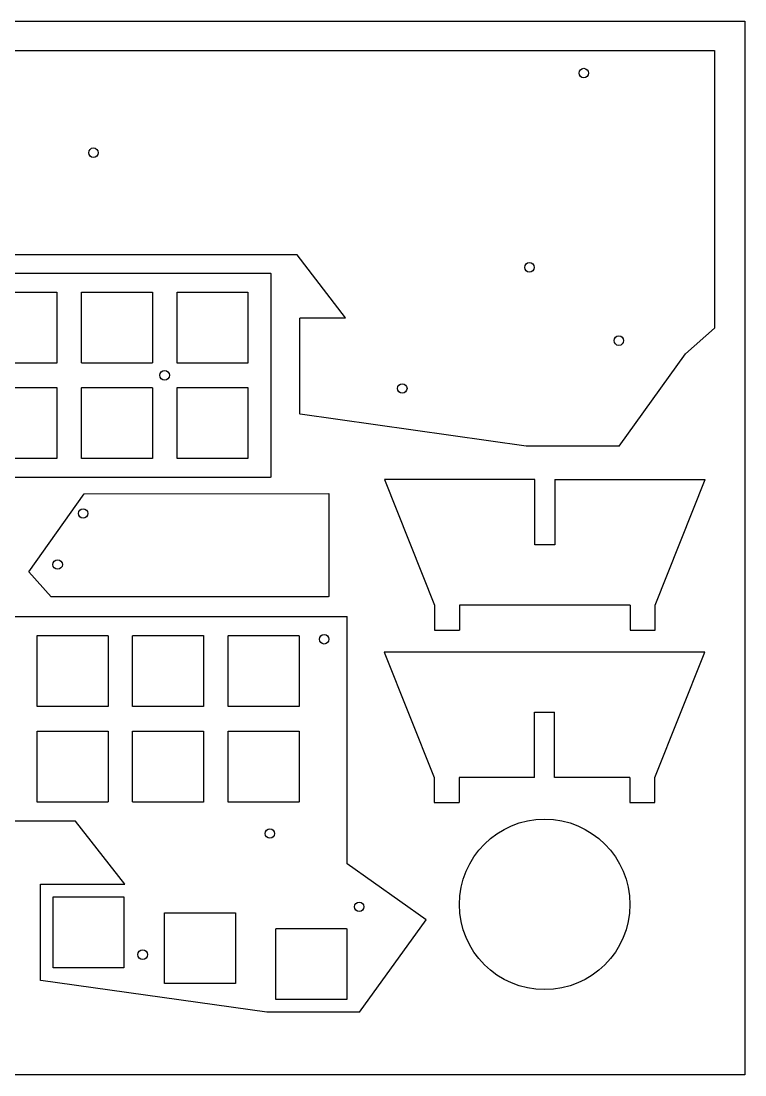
# Model space of a CAD drawing. Header units: millimetres. Extents: x 0 to 297, y 0 to 210.
# Drawn here: x 152.6 to 297, y -0.1 to 210 of the extents above; entities that cross this region are included whole.
import ezdxf

# ---------------------------------------------------------------- set-up
doc = ezdxf.new("R2010")
doc.units = ezdxf.units.MM
doc.layers.add('BLACK', color=7, linetype='Continuous')

msp = doc.modelspace()

# ---------------------------------------------------------------- linework, layer by layer
at = {"color": 1}
for p, q in [((217.34, 150.81), (207.72, 163.36)), ((271.89, 125.26), (285.17, 143.65)), ((225.09, 118.56), (235.09, 93.56)), ((255.09, 118.56), (225.09, 118.56)), ((255.09, 105.56), (255.09, 118.56)), ((259.09, 118.56), (259.09, 105.56)), ((259.09, 118.56), (289.09, 118.56)), ((279.09, 93.56), (289.09, 118.56)), ((154.2, 100.2), (165.25, 115.76)), ((165.25, 115.76), (214, 115.8)), ((214, 115.8), (213.99, 95.27)), ((259.09, 105.56), (255.09, 105.56)), ((235.09, 93.56), (235.09, 88.56)), ((240.09, 93.56), (240.09, 88.56)), ((274.09, 93.56), (240.09, 93.56)), ((274.09, 93.56), (274.09, 88.56)), ((279.09, 88.56), (279.09, 93.56)), ((217.66, 41.97), (217.66, 91.25)), ((235.09, 88.56), (240.09, 88.56)), ((274.09, 88.56), (279.09, 88.56)), ((289.02, 84.16), (225.02, 84.16)), ((225.02, 84.16), (235.02, 59.16)), ((279.02, 59.16), (289.02, 84.16)), ((255.02, 59.16), (255.02, 72.16)), ((255.02, 72.16), (259.02, 72.16)), ((259.02, 59.16), (259.02, 72.16)), ((235.02, 59.16), (235.02, 54.16)), ((240.02, 59.16), (240.02, 54.16)), ((255.02, 59.16), (240.02, 59.16)), ((274.02, 59.16), (259.02, 59.16)), ((274.02, 59.16), (274.02, 54.16)), ((279.02, 54.16), (279.02, 59.16)), ((235.02, 54.16), (240.02, 54.16)), ((274.02, 54.16), (279.02, 54.16)), ((173.34, 37.91), (163.51, 50.46)), ((220.12, 12.36), (233.4, 30.75))]:
    msp.add_line(p, q, dxfattribs=at)
msp.add_lwpolyline([(-0.23, -0.14), (-0.23, 210), (297, 210), (297, -0.14)], close=True)
for centre, radius in [((264.86, 199.63), 0.95), ((167.08, 183.75), 0.95), ((254.03, 160.89), 0.95), ((271.85, 146.28), 0.95), ((181.27, 139.36), 0.95), ((228.66, 136.74), 0.95), ((165.01, 111.82), 0.95), ((159.93, 101.63), 0.95), ((213.09, 86.73), 0.95), ((257.06, 33.86), 17), ((202.26, 47.99), 0.95), ((220.08, 33.38), 0.95), ((176.89, 23.84), 0.95)]:
    msp.add_circle(centre, radius, dxfattribs=at)
at = {"layer": 'BLACK', "color": 1, "linetype": 'Continuous'}
for p, q in [((146, 204.15), (290.89, 204.15)), ((290.89, 204.15), (290.89, 204.15)), ((290.89, 204.15), (290.9, 204.14)), ((290.89, 204.15), (290.89, 204.15)), ((290.9, 204.14), (290.91, 204.14)), ((290.91, 204.14), (290.91, 204.14)), ((290.91, 204.14), (290.92, 204.14)), ((290.92, 204.14), (290.92, 204.13)), ((290.92, 204.13), (290.93, 204.13)), ((290.93, 204.13), (290.93, 204.12)), ((290.93, 204.12), (290.94, 204.12)), ((290.94, 204.12), (290.94, 204.11)), ((290.94, 204.11), (290.95, 204.11)), ((290.95, 204.11), (290.95, 204.1)), ((290.95, 204.1), (290.95, 204.1)), ((290.95, 204.1), (290.95, 204.09)), ((290.95, 204.09), (290.96, 204.08)), ((290.96, 204.08), (290.96, 204.08)), ((290.96, 204.08), (290.96, 204.08)), ((290.96, 204.08), (290.96, 148.79)), ((207.72, 163.36), (145.99, 163.36)), ((133.07, 159.75), (202.35, 159.75)), ((202.35, 159.75), (202.35, 159.75)), ((202.35, 159.75), (202.35, 159.75)), ((202.35, 159.75), (202.36, 159.75)), ((202.36, 159.75), (202.37, 159.75)), ((202.37, 159.75), (202.37, 159.75)), ((202.37, 159.75), (202.38, 159.74)), ((202.38, 159.74), (202.38, 159.74)), ((202.38, 159.74), (202.39, 159.74)), ((202.39, 159.74), (202.39, 159.73)), ((202.39, 159.73), (202.4, 159.73)), ((202.4, 159.73), (202.4, 159.72)), ((202.4, 159.72), (202.41, 159.72)), ((202.41, 159.72), (202.41, 159.71)), ((202.41, 159.71), (202.41, 159.7)), ((202.41, 159.7), (202.41, 159.7)), ((202.41, 159.7), (202.42, 159.69)), ((202.42, 159.69), (202.42, 159.69)), ((202.42, 159.69), (202.42, 159.69)), ((202.42, 159.69), (202.42, 119.03)), ((145.71, 155.96), (159.72, 155.96)), ((159.72, 155.96), (159.72, 155.96)), ((159.72, 155.96), (159.73, 155.96)), ((159.73, 155.96), (159.73, 155.96)), ((159.73, 155.96), (159.74, 155.95)), ((159.74, 155.95), (159.75, 155.95)), ((159.75, 155.95), (159.75, 155.95)), ((159.75, 155.95), (159.76, 155.94)), ((159.76, 155.94), (159.76, 155.94)), ((159.76, 155.94), (159.77, 155.94)), ((159.77, 155.94), (159.77, 155.93)), ((159.77, 155.93), (159.78, 155.93)), ((159.78, 155.93), (159.78, 155.92)), ((159.78, 155.92), (159.78, 155.92)), ((159.78, 155.92), (159.79, 155.91)), ((159.79, 155.91), (159.79, 155.9)), ((159.79, 155.9), (159.79, 155.9)), ((159.79, 155.9), (159.79, 155.89)), ((159.79, 155.89), (159.79, 155.89)), ((159.79, 155.89), (159.79, 141.88)), ((164.69, 155.91), (164.7, 155.92)), ((164.69, 155.9), (164.69, 155.91)), ((164.69, 155.89), (164.69, 155.9)), ((164.69, 155.9), (164.69, 155.9)), ((164.69, 141.88), (164.69, 155.89)), ((164.69, 155.89), (164.69, 155.89)), ((164.7, 155.92), (164.7, 155.93)), ((164.7, 155.93), (164.71, 155.93)), ((164.7, 155.92), (164.7, 155.92)), ((164.71, 155.93), (164.71, 155.94)), ((164.71, 155.94), (164.72, 155.94)), ((164.72, 155.94), (164.73, 155.95)), ((164.72, 155.94), (164.72, 155.94)), ((164.73, 155.95), (164.73, 155.95)), ((164.73, 155.95), (164.74, 155.95)), ((164.74, 155.95), (164.75, 155.96)), ((164.75, 155.96), (164.75, 155.96)), ((164.75, 155.96), (164.76, 155.96)), ((164.76, 155.96), (164.76, 155.96)), ((164.76, 155.96), (178.77, 155.96)), ((178.77, 155.96), (178.77, 155.96)), ((178.77, 155.96), (178.78, 155.96)), ((178.78, 155.96), (178.79, 155.96)), ((178.79, 155.96), (178.79, 155.95)), ((178.79, 155.95), (178.8, 155.95)), ((178.8, 155.95), (178.8, 155.95)), ((178.8, 155.95), (178.81, 155.94)), ((178.81, 155.94), (178.81, 155.94)), ((178.81, 155.94), (178.82, 155.94)), ((178.82, 155.94), (178.82, 155.93)), ((178.82, 155.93), (178.83, 155.93)), ((178.83, 155.93), (178.83, 155.92)), ((178.83, 155.92), (178.83, 155.92)), ((178.83, 155.92), (178.84, 155.91)), ((178.84, 155.91), (178.84, 155.9)), ((178.84, 155.9), (178.84, 155.9)), ((178.84, 155.9), (178.84, 155.89)), ((178.84, 155.89), (178.84, 155.89)), ((178.84, 155.89), (178.84, 141.88)), ((183.74, 155.91), (183.75, 155.92)), ((183.74, 155.9), (183.74, 155.91)), ((183.74, 155.89), (183.74, 155.9)), ((183.74, 155.9), (183.74, 155.9)), ((183.74, 141.88), (183.74, 155.89)), ((183.74, 155.89), (183.74, 155.89)), ((183.75, 155.92), (183.75, 155.93)), ((183.75, 155.93), (183.76, 155.93)), ((183.75, 155.92), (183.75, 155.92)), ((183.76, 155.93), (183.76, 155.94)), ((183.76, 155.94), (183.77, 155.94)), ((183.77, 155.94), (183.78, 155.95)), ((183.77, 155.94), (183.77, 155.94)), ((183.78, 155.95), (183.78, 155.95)), ((183.78, 155.95), (183.79, 155.95)), ((183.79, 155.95), (183.8, 155.96)), ((183.8, 155.96), (183.8, 155.96)), ((183.8, 155.96), (183.81, 155.96)), ((183.81, 155.96), (183.81, 155.96)), ((183.81, 155.96), (197.82, 155.96)), ((197.82, 155.96), (197.82, 155.96)), ((197.82, 155.96), (197.83, 155.96)), ((197.83, 155.96), (197.84, 155.96)), ((197.84, 155.96), (197.84, 155.95)), ((197.84, 155.95), (197.85, 155.95)), ((197.85, 155.95), (197.85, 155.95)), ((197.85, 155.95), (197.86, 155.94)), ((197.86, 155.94), (197.86, 155.94)), ((197.86, 155.94), (197.87, 155.94)), ((197.87, 155.94), (197.87, 155.93)), ((197.87, 155.93), (197.88, 155.93)), ((197.88, 155.93), (197.88, 155.92)), ((197.88, 155.92), (197.88, 155.92)), ((197.88, 155.92), (197.89, 155.91)), ((197.89, 155.91), (197.89, 155.9)), ((197.89, 155.9), (197.89, 155.9)), ((197.89, 155.9), (197.89, 155.89)), ((197.89, 155.89), (197.89, 155.89)), ((197.89, 155.89), (197.89, 141.88)), ((208.26, 150.76), (208.27, 150.77)), ((208.26, 150.75), (208.26, 150.76)), ((208.26, 150.76), (208.26, 150.76)), ((208.26, 150.74), (208.26, 150.75)), ((208.26, 131.69), (208.26, 150.74)), ((208.26, 150.74), (208.26, 150.74)), ((208.27, 150.77), (208.27, 150.78)), ((208.27, 150.78), (208.28, 150.78)), ((208.27, 150.77), (208.27, 150.77)), ((208.28, 150.78), (208.28, 150.79)), ((208.28, 150.79), (208.29, 150.79)), ((208.29, 150.79), (208.29, 150.8)), ((208.29, 150.8), (208.3, 150.8)), ((208.3, 150.8), (208.31, 150.8)), ((208.31, 150.8), (208.32, 150.81)), ((208.31, 150.8), (208.31, 150.8)), ((208.32, 150.81), (208.32, 150.81)), ((208.32, 150.81), (208.32, 150.81)), ((208.32, 150.81), (217.34, 150.81)), ((290.96, 148.79), (285.17, 143.65)), ((290.96, 148.83), (290.96, 148.82)), ((159.72, 141.81), (145.71, 141.81)), ((159.73, 141.81), (159.72, 141.81)), ((159.72, 141.81), (159.72, 141.81)), ((159.74, 141.81), (159.73, 141.81)), ((159.73, 141.81), (159.73, 141.81)), ((159.75, 141.82), (159.74, 141.81)), ((159.76, 141.82), (159.75, 141.82)), ((159.75, 141.82), (159.75, 141.82)), ((159.77, 141.83), (159.76, 141.82)), ((159.76, 141.82), (159.76, 141.82)), ((159.78, 141.84), (159.77, 141.83)), ((159.77, 141.83), (159.77, 141.83)), ((159.79, 141.86), (159.78, 141.85)), ((159.78, 141.85), (159.78, 141.85)), ((159.78, 141.85), (159.78, 141.84)), ((159.79, 141.88), (159.79, 141.87)), ((159.79, 141.87), (159.79, 141.86)), ((159.79, 141.86), (159.79, 141.86)), ((164.69, 141.87), (164.69, 141.88)), ((164.69, 141.88), (164.69, 141.88)), ((164.69, 141.86), (164.69, 141.87)), ((164.7, 141.85), (164.69, 141.86)), ((164.69, 141.86), (164.69, 141.86)), ((164.7, 141.84), (164.7, 141.85)), ((164.7, 141.85), (164.7, 141.85)), ((164.71, 141.83), (164.7, 141.84)), ((164.72, 141.82), (164.71, 141.83)), ((164.71, 141.83), (164.71, 141.83)), ((164.73, 141.82), (164.72, 141.82)), ((164.72, 141.82), (164.72, 141.82)), ((164.74, 141.81), (164.73, 141.82)), ((164.73, 141.82), (164.73, 141.82)), ((164.75, 141.81), (164.74, 141.81)), ((164.76, 141.81), (164.75, 141.81)), ((164.75, 141.81), (164.75, 141.81)), ((178.77, 141.81), (164.76, 141.81)), ((164.76, 141.81), (164.76, 141.81)), ((178.78, 141.81), (178.77, 141.81)), ((178.77, 141.81), (178.77, 141.81)), ((178.79, 141.81), (178.78, 141.81)), ((178.8, 141.82), (178.79, 141.81)), ((178.79, 141.81), (178.79, 141.81)), ((178.81, 141.82), (178.8, 141.82)), ((178.8, 141.82), (178.8, 141.82)), ((178.82, 141.83), (178.81, 141.82)), ((178.81, 141.82), (178.81, 141.82)), ((178.83, 141.84), (178.82, 141.83)), ((178.82, 141.83), (178.82, 141.83)), ((178.84, 141.86), (178.83, 141.85)), ((178.83, 141.85), (178.83, 141.85)), ((178.83, 141.85), (178.83, 141.84)), ((178.84, 141.88), (178.84, 141.87)), ((178.84, 141.87), (178.84, 141.86)), ((178.84, 141.86), (178.84, 141.86)), ((183.74, 141.87), (183.74, 141.88)), ((183.74, 141.88), (183.74, 141.88)), ((183.74, 141.86), (183.74, 141.87)), ((183.75, 141.85), (183.74, 141.86)), ((183.74, 141.86), (183.74, 141.86)), ((183.75, 141.84), (183.75, 141.85)), ((183.75, 141.85), (183.75, 141.85)), ((183.76, 141.83), (183.75, 141.84)), ((183.77, 141.82), (183.76, 141.83)), ((183.76, 141.83), (183.76, 141.83)), ((183.78, 141.82), (183.77, 141.82)), ((183.77, 141.82), (183.77, 141.82)), ((183.79, 141.81), (183.78, 141.82)), ((183.78, 141.82), (183.78, 141.82)), ((183.8, 141.81), (183.79, 141.81)), ((183.81, 141.81), (183.8, 141.81)), ((183.8, 141.81), (183.8, 141.81)), ((197.82, 141.81), (183.81, 141.81)), ((183.81, 141.81), (183.81, 141.81)), ((197.83, 141.81), (197.82, 141.81)), ((197.82, 141.81), (197.82, 141.81)), ((197.84, 141.81), (197.83, 141.81)), ((197.85, 141.82), (197.84, 141.81)), ((197.84, 141.81), (197.84, 141.81)), ((197.86, 141.82), (197.85, 141.82)), ((197.85, 141.82), (197.85, 141.82)), ((197.87, 141.83), (197.86, 141.82)), ((197.86, 141.82), (197.86, 141.82)), ((197.88, 141.84), (197.87, 141.83)), ((197.87, 141.83), (197.87, 141.83)), ((197.89, 141.86), (197.88, 141.85)), ((197.88, 141.85), (197.88, 141.85)), ((197.88, 141.85), (197.88, 141.84)), ((197.89, 141.88), (197.89, 141.87)), ((197.89, 141.87), (197.89, 141.86)), ((197.89, 141.86), (197.89, 141.86)), ((145.71, 136.91), (159.72, 136.91)), ((159.72, 136.91), (159.72, 136.91)), ((159.72, 136.91), (159.73, 136.91)), ((159.73, 136.91), (159.73, 136.91)), ((159.73, 136.91), (159.74, 136.9)), ((159.74, 136.9), (159.75, 136.9)), ((159.75, 136.9), (159.75, 136.9)), ((159.75, 136.9), (159.76, 136.89)), ((159.76, 136.89), (159.76, 136.89)), ((159.76, 136.89), (159.77, 136.89)), ((159.77, 136.89), (159.77, 136.88)), ((159.77, 136.88), (159.78, 136.88)), ((159.78, 136.88), (159.78, 136.87)), ((159.78, 136.87), (159.78, 136.87)), ((159.78, 136.87), (159.79, 136.86)), ((159.79, 136.86), (159.79, 136.85)), ((159.79, 136.85), (159.79, 136.85)), ((159.79, 136.85), (159.79, 136.84)), ((159.79, 136.84), (159.79, 136.84)), ((159.79, 136.84), (159.79, 122.83)), ((164.69, 136.86), (164.7, 136.87)), ((164.69, 136.85), (164.69, 136.86)), ((164.69, 136.84), (164.69, 136.85)), ((164.69, 136.85), (164.69, 136.85)), ((164.69, 122.83), (164.69, 136.84)), ((164.69, 136.84), (164.69, 136.84)), ((164.7, 136.87), (164.7, 136.88)), ((164.7, 136.88), (164.71, 136.88)), ((164.7, 136.87), (164.7, 136.87)), ((164.71, 136.88), (164.71, 136.89)), ((164.71, 136.89), (164.72, 136.89)), ((164.72, 136.89), (164.73, 136.9)), ((164.72, 136.89), (164.72, 136.89)), ((164.73, 136.9), (164.73, 136.9)), ((164.73, 136.9), (164.74, 136.9)), ((164.74, 136.9), (164.75, 136.91)), ((164.75, 136.91), (164.75, 136.91)), ((164.75, 136.91), (164.76, 136.91)), ((164.76, 136.91), (164.76, 136.91)), ((164.76, 136.91), (178.77, 136.91)), ((178.77, 136.91), (178.77, 136.91)), ((178.77, 136.91), (178.78, 136.91)), ((178.78, 136.91), (178.79, 136.91)), ((178.79, 136.91), (178.79, 136.9)), ((178.79, 136.9), (178.8, 136.9)), ((178.8, 136.9), (178.8, 136.9)), ((178.8, 136.9), (178.81, 136.89)), ((178.81, 136.89), (178.81, 136.89)), ((178.81, 136.89), (178.82, 136.89)), ((178.82, 136.89), (178.82, 136.88)), ((178.82, 136.88), (178.83, 136.88)), ((178.83, 136.88), (178.83, 136.87)), ((178.83, 136.87), (178.83, 136.87)), ((178.83, 136.87), (178.84, 136.86)), ((178.84, 136.86), (178.84, 136.85)), ((178.84, 136.85), (178.84, 136.85)), ((178.84, 136.85), (178.84, 136.84)), ((178.84, 136.84), (178.84, 136.84)), ((178.84, 136.84), (178.84, 122.83)), ((183.74, 136.86), (183.75, 136.87)), ((183.74, 136.85), (183.74, 136.86)), ((183.74, 136.84), (183.74, 136.85)), ((183.74, 136.85), (183.74, 136.85)), ((183.74, 122.83), (183.74, 136.84)), ((183.74, 136.84), (183.74, 136.84)), ((183.75, 136.87), (183.75, 136.88)), ((183.75, 136.88), (183.76, 136.88)), ((183.75, 136.87), (183.75, 136.87)), ((183.76, 136.88), (183.76, 136.89)), ((183.76, 136.89), (183.77, 136.89)), ((183.77, 136.89), (183.78, 136.9)), ((183.77, 136.89), (183.77, 136.89)), ((183.78, 136.9), (183.78, 136.9)), ((183.78, 136.9), (183.79, 136.9)), ((183.79, 136.9), (183.8, 136.91)), ((183.8, 136.91), (183.8, 136.91)), ((183.8, 136.91), (183.81, 136.91)), ((183.81, 136.91), (183.81, 136.91)), ((183.81, 136.91), (197.82, 136.91)), ((197.82, 136.91), (197.82, 136.91)), ((197.82, 136.91), (197.83, 136.91)), ((197.83, 136.91), (197.84, 136.91)), ((197.84, 136.91), (197.84, 136.9)), ((197.84, 136.9), (197.85, 136.9)), ((197.85, 136.9), (197.85, 136.9)), ((197.85, 136.9), (197.86, 136.89)), ((197.86, 136.89), (197.86, 136.89)), ((197.86, 136.89), (197.87, 136.89)), ((197.87, 136.89), (197.87, 136.88)), ((197.87, 136.88), (197.88, 136.88)), ((197.88, 136.88), (197.88, 136.87)), ((197.88, 136.87), (197.88, 136.87)), ((197.88, 136.87), (197.89, 136.86)), ((197.89, 136.86), (197.89, 136.85)), ((197.89, 136.85), (197.89, 136.85)), ((197.89, 136.85), (197.89, 136.84)), ((197.89, 136.84), (197.89, 136.84)), ((197.89, 136.84), (197.89, 122.83)), ((208.26, 131.68), (208.26, 131.69)), ((208.26, 131.67), (208.26, 131.68)), ((208.26, 131.66), (208.26, 131.67)), ((208.26, 131.65), (208.26, 131.66)), ((208.27, 131.64), (208.26, 131.65)), ((208.26, 131.65), (208.26, 131.65)), ((208.27, 131.63), (208.27, 131.64)), ((208.28, 131.62), (208.27, 131.63)), ((208.27, 131.63), (208.27, 131.63)), ((208.27, 131.63), (208.27, 131.63)), ((208.29, 131.62), (208.28, 131.62)), ((208.3, 131.61), (208.29, 131.62)), ((208.29, 131.62), (208.29, 131.62)), ((208.31, 131.61), (208.3, 131.61)), ((208.32, 131.61), (208.31, 131.61)), ((208.33, 131.61), (208.32, 131.61)), ((253.4, 125.26), (208.33, 131.61)), ((253.41, 125.26), (253.4, 125.26)), ((253.42, 125.26), (253.41, 125.26)), ((253.41, 125.26), (253.41, 125.26)), ((253.41, 125.26), (253.41, 125.26)), ((271.89, 125.26), (253.42, 125.26)), ((271.84, 125.26), (271.84, 125.26)), ((159.72, 122.76), (145.71, 122.76)), ((159.73, 122.76), (159.72, 122.76)), ((159.72, 122.76), (159.72, 122.76)), ((159.74, 122.76), (159.73, 122.76)), ((159.73, 122.76), (159.73, 122.76)), ((159.75, 122.77), (159.74, 122.76)), ((159.76, 122.77), (159.75, 122.77)), ((159.75, 122.77), (159.75, 122.77)), ((159.77, 122.78), (159.76, 122.77)), ((159.76, 122.77), (159.76, 122.77)), ((159.78, 122.79), (159.77, 122.78)), ((159.77, 122.78), (159.77, 122.78)), ((159.79, 122.81), (159.78, 122.8)), ((159.78, 122.8), (159.78, 122.8)), ((159.78, 122.8), (159.78, 122.79)), ((159.79, 122.83), (159.79, 122.82)), ((159.79, 122.82), (159.79, 122.81)), ((159.79, 122.81), (159.79, 122.81)), ((164.69, 122.82), (164.69, 122.83)), ((164.69, 122.83), (164.69, 122.83)), ((164.69, 122.81), (164.69, 122.82)), ((164.7, 122.8), (164.69, 122.81)), ((164.69, 122.81), (164.69, 122.81)), ((164.7, 122.79), (164.7, 122.8)), ((164.7, 122.8), (164.7, 122.8)), ((164.71, 122.78), (164.7, 122.79)), ((164.72, 122.77), (164.71, 122.78)), ((164.71, 122.78), (164.71, 122.78)), ((164.73, 122.77), (164.72, 122.77)), ((164.72, 122.77), (164.72, 122.77)), ((164.74, 122.76), (164.73, 122.77)), ((164.73, 122.77), (164.73, 122.77)), ((164.75, 122.76), (164.74, 122.76)), ((164.76, 122.76), (164.75, 122.76)), ((164.75, 122.76), (164.75, 122.76)), ((178.77, 122.76), (164.76, 122.76)), ((164.76, 122.76), (164.76, 122.76)), ((178.78, 122.76), (178.77, 122.76)), ((178.77, 122.76), (178.77, 122.76)), ((178.79, 122.76), (178.78, 122.76)), ((178.8, 122.77), (178.79, 122.76)), ((178.79, 122.76), (178.79, 122.76)), ((178.81, 122.77), (178.8, 122.77)), ((178.8, 122.77), (178.8, 122.77)), ((178.82, 122.78), (178.81, 122.77)), ((178.81, 122.77), (178.81, 122.77)), ((178.83, 122.79), (178.82, 122.78)), ((178.82, 122.78), (178.82, 122.78)), ((178.84, 122.81), (178.83, 122.8)), ((178.83, 122.8), (178.83, 122.8)), ((178.83, 122.8), (178.83, 122.79)), ((178.84, 122.83), (178.84, 122.82)), ((178.84, 122.82), (178.84, 122.81)), ((178.84, 122.81), (178.84, 122.81)), ((183.74, 122.82), (183.74, 122.83)), ((183.74, 122.83), (183.74, 122.83)), ((183.74, 122.81), (183.74, 122.82)), ((183.75, 122.8), (183.74, 122.81)), ((183.74, 122.81), (183.74, 122.81)), ((183.75, 122.79), (183.75, 122.8)), ((183.75, 122.8), (183.75, 122.8)), ((183.76, 122.78), (183.75, 122.79)), ((183.77, 122.77), (183.76, 122.78)), ((183.76, 122.78), (183.76, 122.78)), ((183.78, 122.77), (183.77, 122.77)), ((183.77, 122.77), (183.77, 122.77)), ((183.79, 122.76), (183.78, 122.77)), ((183.78, 122.77), (183.78, 122.77)), ((183.8, 122.76), (183.79, 122.76)), ((183.81, 122.76), (183.8, 122.76)), ((183.8, 122.76), (183.8, 122.76)), ((197.82, 122.76), (183.81, 122.76)), ((183.81, 122.76), (183.81, 122.76)), ((197.83, 122.76), (197.82, 122.76)), ((197.82, 122.76), (197.82, 122.76)), ((197.84, 122.76), (197.83, 122.76)), ((197.85, 122.77), (197.84, 122.76)), ((197.84, 122.76), (197.84, 122.76)), ((197.86, 122.77), (197.85, 122.77)), ((197.85, 122.77), (197.85, 122.77)), ((197.87, 122.78), (197.86, 122.77)), ((197.86, 122.77), (197.86, 122.77)), ((197.88, 122.79), (197.87, 122.78)), ((197.87, 122.78), (197.87, 122.78)), ((197.89, 122.81), (197.88, 122.8)), ((197.88, 122.8), (197.88, 122.8)), ((197.88, 122.8), (197.88, 122.79)), ((197.89, 122.83), (197.89, 122.82)), ((197.89, 122.82), (197.89, 122.81)), ((197.89, 122.81), (197.89, 122.81)), ((202.35, 118.96), (78.92, 118.96)), ((202.36, 118.97), (202.35, 118.96)), ((202.35, 118.96), (202.35, 118.96)), ((202.35, 118.96), (202.35, 118.96)), ((202.37, 118.97), (202.36, 118.97)), ((202.38, 118.97), (202.37, 118.97)), ((202.37, 118.97), (202.37, 118.97)), ((202.39, 118.98), (202.38, 118.98)), ((202.38, 118.98), (202.38, 118.97)), ((202.4, 118.99), (202.39, 118.99)), ((202.39, 118.99), (202.39, 118.98)), ((202.41, 119), (202.4, 119)), ((202.4, 119), (202.4, 118.99)), ((202.42, 119.03), (202.41, 119.02)), ((202.41, 119.02), (202.41, 119.01)), ((202.41, 119.01), (202.41, 119.01)), ((202.41, 119.01), (202.41, 119)), ((202.42, 119.03), (202.42, 119.03)), ((158.64, 95.21), (154.2, 100.2)), ((213.92, 95.21), (158.64, 95.21)), ((158.67, 95.21), (158.66, 95.21)), ((213.93, 95.21), (213.92, 95.21)), ((213.92, 95.21), (213.92, 95.21)), ((213.94, 95.21), (213.93, 95.21)), ((213.95, 95.22), (213.94, 95.21)), ((213.94, 95.21), (213.94, 95.21)), ((213.96, 95.22), (213.95, 95.22)), ((213.97, 95.23), (213.96, 95.22)), ((213.96, 95.22), (213.96, 95.22)), ((213.98, 95.24), (213.97, 95.23)), ((213.97, 95.23), (213.97, 95.23)), ((213.99, 95.25), (213.98, 95.25)), ((213.98, 95.25), (213.98, 95.24)), ((213.98, 95.24), (213.98, 95.24)), ((213.99, 95.28), (213.99, 95.27)), ((213.99, 95.28), (213.99, 95.28)), ((213.99, 95.27), (213.99, 95.27)), ((213.99, 95.27), (213.99, 95.26)), ((213.99, 95.26), (213.99, 95.25)), ((94.23, 91.25), (217.66, 91.25)), ((155.84, 87.41), (155.84, 87.42)), ((155.84, 87.42), (155.85, 87.42)), ((155.84, 87.4), (155.84, 87.41)), ((155.84, 87.39), (155.84, 87.4)), ((155.84, 87.4), (155.84, 87.4)), ((155.84, 87.38), (155.84, 87.39)), ((155.84, 73.37), (155.84, 87.38)), ((155.85, 87.42), (155.85, 87.43)), ((155.85, 87.43), (155.86, 87.43)), ((155.86, 87.43), (155.86, 87.44)), ((155.86, 87.44), (155.87, 87.44)), ((155.87, 87.44), (155.88, 87.45)), ((155.87, 87.44), (155.87, 87.44)), ((155.88, 87.45), (155.88, 87.45)), ((155.88, 87.45), (155.89, 87.45)), ((155.89, 87.45), (155.9, 87.45)), ((155.9, 87.45), (155.9, 87.45)), ((155.9, 87.45), (155.9, 87.45)), ((155.9, 87.45), (169.92, 87.45)), ((169.92, 87.45), (169.92, 87.45)), ((169.92, 87.45), (169.93, 87.45)), ((169.92, 87.45), (169.92, 87.45)), ((169.93, 87.45), (169.94, 87.45)), ((169.94, 87.45), (169.94, 87.45)), ((169.94, 87.45), (169.95, 87.44)), ((169.95, 87.44), (169.95, 87.44)), ((169.95, 87.44), (169.96, 87.44)), ((169.96, 87.44), (169.96, 87.43)), ((169.96, 87.43), (169.97, 87.43)), ((169.97, 87.43), (169.97, 87.42)), ((169.97, 87.42), (169.98, 87.42)), ((169.98, 87.42), (169.98, 87.41)), ((169.98, 87.41), (169.98, 87.4)), ((169.98, 87.4), (169.98, 87.4)), ((169.98, 87.4), (169.99, 87.39)), ((169.99, 87.39), (169.99, 87.38)), ((169.99, 87.38), (169.99, 87.38)), ((169.99, 87.38), (169.99, 73.37)), ((174.89, 87.41), (174.89, 87.42)), ((174.89, 87.42), (174.9, 87.42)), ((174.89, 87.4), (174.89, 87.41)), ((174.89, 87.39), (174.89, 87.4)), ((174.89, 87.4), (174.89, 87.4)), ((174.89, 87.38), (174.89, 87.39)), ((174.89, 73.37), (174.89, 87.38)), ((174.9, 87.42), (174.9, 87.43)), ((174.9, 87.43), (174.91, 87.43)), ((174.91, 87.43), (174.91, 87.44)), ((174.91, 87.44), (174.92, 87.44)), ((174.92, 87.44), (174.93, 87.45)), ((174.92, 87.44), (174.92, 87.44)), ((174.93, 87.45), (174.93, 87.45)), ((174.93, 87.45), (174.94, 87.45)), ((174.94, 87.45), (174.95, 87.45)), ((174.95, 87.45), (174.95, 87.45)), ((174.95, 87.45), (174.95, 87.45)), ((174.95, 87.45), (188.97, 87.45)), ((188.97, 87.45), (188.97, 87.45)), ((188.97, 87.45), (188.98, 87.45)), ((188.97, 87.45), (188.97, 87.45)), ((188.98, 87.45), (188.99, 87.45)), ((188.99, 87.45), (188.99, 87.45)), ((188.99, 87.45), (189, 87.44)), ((189, 87.44), (189, 87.44)), ((189, 87.44), (189.01, 87.44)), ((189.01, 87.44), (189.01, 87.43)), ((189.01, 87.43), (189.02, 87.43)), ((189.02, 87.43), (189.02, 87.42)), ((189.02, 87.42), (189.03, 87.42)), ((189.03, 87.42), (189.03, 87.41)), ((189.03, 87.41), (189.03, 87.4)), ((189.03, 87.4), (189.03, 87.4)), ((189.03, 87.4), (189.04, 87.39)), ((189.04, 87.39), (189.04, 87.38)), ((189.04, 87.38), (189.04, 87.38)), ((189.04, 87.38), (189.04, 73.37)), ((193.94, 87.41), (193.94, 87.42)), ((193.94, 87.42), (193.95, 87.42)), ((193.94, 87.4), (193.94, 87.41)), ((193.94, 87.39), (193.94, 87.4)), ((193.94, 87.4), (193.94, 87.4)), ((193.94, 87.38), (193.94, 87.39)), ((193.94, 73.37), (193.94, 87.38)), ((193.95, 87.42), (193.95, 87.43)), ((193.95, 87.43), (193.96, 87.43)), ((193.96, 87.43), (193.96, 87.44)), ((193.96, 87.44), (193.97, 87.44)), ((193.97, 87.44), (193.98, 87.45)), ((193.97, 87.44), (193.97, 87.44)), ((193.98, 87.45), (193.98, 87.45)), ((193.98, 87.45), (193.99, 87.45)), ((193.99, 87.45), (194, 87.45)), ((194, 87.45), (194, 87.45)), ((194, 87.45), (194, 87.45)), ((194, 87.45), (208.02, 87.45)), ((208.02, 87.45), (208.02, 87.45)), ((208.02, 87.45), (208.03, 87.45)), ((208.02, 87.45), (208.02, 87.45)), ((208.03, 87.45), (208.04, 87.45)), ((208.04, 87.45), (208.04, 87.45)), ((208.04, 87.45), (208.05, 87.44)), ((208.05, 87.44), (208.05, 87.44)), ((208.05, 87.44), (208.06, 87.44)), ((208.06, 87.44), (208.06, 87.43)), ((208.06, 87.43), (208.07, 87.43)), ((208.07, 87.43), (208.07, 87.42)), ((208.07, 87.42), (208.08, 87.42)), ((208.08, 87.42), (208.08, 87.41)), ((208.08, 87.41), (208.08, 87.4)), ((208.08, 87.4), (208.08, 87.4)), ((208.08, 87.4), (208.09, 87.39)), ((208.09, 87.39), (208.09, 87.38)), ((208.09, 87.38), (208.09, 87.38)), ((208.09, 87.38), (208.09, 73.37)), ((155.84, 73.36), (155.84, 73.37)), ((155.84, 73.37), (155.84, 73.37)), ((155.84, 73.35), (155.84, 73.36)), ((155.84, 73.36), (155.84, 73.36)), ((155.84, 73.34), (155.84, 73.35)), ((155.84, 73.35), (155.84, 73.35)), ((155.85, 73.33), (155.84, 73.34)), ((155.86, 73.32), (155.85, 73.33)), ((155.85, 73.33), (155.85, 73.33)), ((155.87, 73.32), (155.86, 73.32)), ((155.86, 73.32), (155.86, 73.32)), ((155.87, 73.31), (155.87, 73.32)), ((155.88, 73.31), (155.87, 73.31)), ((155.89, 73.3), (155.88, 73.31)), ((155.88, 73.31), (155.88, 73.31)), ((155.9, 73.3), (155.89, 73.3)), ((169.92, 73.3), (155.9, 73.3)), ((155.9, 73.3), (155.9, 73.3)), ((155.9, 73.3), (155.9, 73.3)), ((169.93, 73.3), (169.92, 73.3)), ((169.92, 73.3), (169.92, 73.3)), ((169.92, 73.3), (169.92, 73.3)), ((169.94, 73.31), (169.93, 73.3)), ((169.95, 73.31), (169.94, 73.31)), ((169.94, 73.31), (169.94, 73.31)), ((169.96, 73.32), (169.95, 73.32)), ((169.95, 73.32), (169.95, 73.31)), ((169.97, 73.33), (169.96, 73.32)), ((169.96, 73.32), (169.96, 73.32)), ((169.98, 73.34), (169.97, 73.33)), ((169.97, 73.33), (169.97, 73.33)), ((169.99, 73.36), (169.98, 73.36)), ((169.98, 73.36), (169.98, 73.35)), ((169.98, 73.35), (169.98, 73.35)), ((169.98, 73.35), (169.98, 73.34)), ((169.99, 73.37), (169.99, 73.37)), ((169.99, 73.37), (169.99, 73.36)), ((174.89, 73.36), (174.89, 73.37)), ((174.89, 73.37), (174.89, 73.37)), ((174.89, 73.35), (174.89, 73.36)), ((174.89, 73.36), (174.89, 73.36)), ((174.89, 73.34), (174.89, 73.35)), ((174.89, 73.35), (174.89, 73.35)), ((174.9, 73.33), (174.89, 73.34)), ((174.91, 73.32), (174.9, 73.33)), ((174.9, 73.33), (174.9, 73.33)), ((174.92, 73.32), (174.91, 73.32)), ((174.91, 73.32), (174.91, 73.32)), ((174.92, 73.31), (174.92, 73.32)), ((174.93, 73.31), (174.92, 73.31)), ((174.94, 73.3), (174.93, 73.31)), ((174.93, 73.31), (174.93, 73.31)), ((174.95, 73.3), (174.94, 73.3)), ((188.97, 73.3), (174.95, 73.3)), ((174.95, 73.3), (174.95, 73.3)), ((174.95, 73.3), (174.95, 73.3)), ((188.98, 73.3), (188.97, 73.3)), ((188.97, 73.3), (188.97, 73.3)), ((188.97, 73.3), (188.97, 73.3)), ((188.99, 73.31), (188.98, 73.3)), ((189, 73.31), (188.99, 73.31)), ((188.99, 73.31), (188.99, 73.31)), ((189.01, 73.32), (189, 73.32)), ((189, 73.32), (189, 73.31)), ((189.02, 73.33), (189.01, 73.32)), ((189.01, 73.32), (189.01, 73.32)), ((189.03, 73.34), (189.02, 73.33)), ((189.02, 73.33), (189.02, 73.33)), ((189.04, 73.36), (189.03, 73.36)), ((189.03, 73.36), (189.03, 73.35)), ((189.03, 73.35), (189.03, 73.35)), ((189.03, 73.35), (189.03, 73.34)), ((189.04, 73.37), (189.04, 73.37)), ((189.04, 73.37), (189.04, 73.36)), ((193.94, 73.36), (193.94, 73.37)), ((193.94, 73.37), (193.94, 73.37)), ((193.94, 73.35), (193.94, 73.36)), ((193.94, 73.36), (193.94, 73.36)), ((193.94, 73.34), (193.94, 73.35)), ((193.94, 73.35), (193.94, 73.35)), ((193.95, 73.33), (193.94, 73.34)), ((193.96, 73.32), (193.95, 73.33)), ((193.95, 73.33), (193.95, 73.33)), ((193.97, 73.32), (193.96, 73.32)), ((193.96, 73.32), (193.96, 73.32)), ((193.97, 73.31), (193.97, 73.32)), ((193.98, 73.31), (193.97, 73.31)), ((193.99, 73.3), (193.98, 73.31)), ((193.98, 73.31), (193.98, 73.31)), ((194, 73.3), (193.99, 73.3)), ((208.02, 73.3), (194, 73.3)), ((194, 73.3), (194, 73.3)), ((194, 73.3), (194, 73.3)), ((208.03, 73.3), (208.02, 73.3)), ((208.02, 73.3), (208.02, 73.3)), ((208.02, 73.3), (208.02, 73.3)), ((208.04, 73.31), (208.03, 73.3)), ((208.05, 73.31), (208.04, 73.31)), ((208.04, 73.31), (208.04, 73.31)), ((208.06, 73.32), (208.05, 73.32)), ((208.05, 73.32), (208.05, 73.31)), ((208.07, 73.33), (208.06, 73.32)), ((208.06, 73.32), (208.06, 73.32)), ((208.08, 73.34), (208.07, 73.33)), ((208.07, 73.33), (208.07, 73.33)), ((208.09, 73.36), (208.08, 73.36)), ((208.08, 73.36), (208.08, 73.35)), ((208.08, 73.35), (208.08, 73.35)), ((208.08, 73.35), (208.08, 73.34)), ((208.09, 73.37), (208.09, 73.37)), ((208.09, 73.37), (208.09, 73.36)), ((155.84, 68.36), (155.84, 68.37)), ((155.84, 68.37), (155.85, 68.37)), ((155.84, 68.35), (155.84, 68.36)), ((155.84, 68.34), (155.84, 68.35)), ((155.84, 68.35), (155.84, 68.35)), ((155.84, 68.33), (155.84, 68.34)), ((155.84, 54.32), (155.84, 68.33)), ((155.85, 68.37), (155.85, 68.38)), ((155.85, 68.38), (155.86, 68.38)), ((155.86, 68.38), (155.86, 68.39)), ((155.86, 68.39), (155.87, 68.39)), ((155.87, 68.39), (155.88, 68.4)), ((155.87, 68.39), (155.87, 68.39)), ((155.88, 68.4), (155.88, 68.4)), ((155.88, 68.4), (155.89, 68.4)), ((155.89, 68.4), (155.9, 68.4)), ((155.9, 68.4), (155.9, 68.4)), ((155.9, 68.4), (155.9, 68.4)), ((155.9, 68.4), (169.92, 68.4)), ((169.92, 68.4), (169.92, 68.4)), ((169.92, 68.4), (169.93, 68.4)), ((169.92, 68.4), (169.92, 68.4)), ((169.93, 68.4), (169.94, 68.4)), ((169.94, 68.4), (169.94, 68.4)), ((169.94, 68.4), (169.95, 68.39)), ((169.95, 68.39), (169.95, 68.39)), ((169.95, 68.39), (169.96, 68.39)), ((169.96, 68.39), (169.96, 68.38)), ((169.96, 68.38), (169.97, 68.38)), ((169.97, 68.38), (169.97, 68.37)), ((169.97, 68.37), (169.98, 68.37)), ((169.98, 68.37), (169.98, 68.36)), ((169.98, 68.36), (169.98, 68.35)), ((169.98, 68.35), (169.98, 68.35)), ((169.98, 68.35), (169.99, 68.34)), ((169.99, 68.34), (169.99, 68.33)), ((169.99, 68.33), (169.99, 68.33)), ((169.99, 68.33), (169.99, 54.32)), ((174.89, 68.36), (174.89, 68.37)), ((174.89, 68.37), (174.9, 68.37)), ((174.89, 68.35), (174.89, 68.36)), ((174.89, 68.34), (174.89, 68.35)), ((174.89, 68.35), (174.89, 68.35)), ((174.89, 68.33), (174.89, 68.34)), ((174.89, 54.32), (174.89, 68.33)), ((174.9, 68.37), (174.9, 68.38)), ((174.9, 68.38), (174.91, 68.38)), ((174.91, 68.38), (174.91, 68.39)), ((174.91, 68.39), (174.92, 68.39)), ((174.92, 68.39), (174.93, 68.4)), ((174.92, 68.39), (174.92, 68.39)), ((174.93, 68.4), (174.93, 68.4)), ((174.93, 68.4), (174.94, 68.4)), ((174.94, 68.4), (174.95, 68.4)), ((174.95, 68.4), (174.95, 68.4)), ((174.95, 68.4), (174.95, 68.4)), ((174.95, 68.4), (188.97, 68.4)), ((188.97, 68.4), (188.97, 68.4)), ((188.97, 68.4), (188.98, 68.4)), ((188.97, 68.4), (188.97, 68.4)), ((188.98, 68.4), (188.99, 68.4)), ((188.99, 68.4), (188.99, 68.4)), ((188.99, 68.4), (189, 68.39)), ((189, 68.39), (189, 68.39)), ((189, 68.39), (189.01, 68.39)), ((189.01, 68.39), (189.01, 68.38)), ((189.01, 68.38), (189.02, 68.38)), ((189.02, 68.38), (189.02, 68.37)), ((189.02, 68.37), (189.03, 68.37)), ((189.03, 68.37), (189.03, 68.36)), ((189.03, 68.36), (189.03, 68.35)), ((189.03, 68.35), (189.03, 68.35)), ((189.03, 68.35), (189.04, 68.34)), ((189.04, 68.34), (189.04, 68.33)), ((189.04, 68.33), (189.04, 68.33)), ((189.04, 68.33), (189.04, 54.32)), ((193.94, 68.36), (193.94, 68.37)), ((193.94, 68.37), (193.95, 68.37)), ((193.94, 68.35), (193.94, 68.36)), ((193.94, 68.34), (193.94, 68.35)), ((193.94, 68.35), (193.94, 68.35)), ((193.94, 68.33), (193.94, 68.34)), ((193.94, 54.32), (193.94, 68.33)), ((193.95, 68.37), (193.95, 68.38)), ((193.95, 68.38), (193.96, 68.38)), ((193.96, 68.38), (193.96, 68.39)), ((193.96, 68.39), (193.97, 68.39)), ((193.97, 68.39), (193.98, 68.4)), ((193.97, 68.39), (193.97, 68.39)), ((193.98, 68.4), (193.98, 68.4)), ((193.98, 68.4), (193.99, 68.4)), ((193.99, 68.4), (194, 68.4)), ((194, 68.4), (194, 68.4)), ((194, 68.4), (194, 68.4)), ((194, 68.4), (208.02, 68.4)), ((208.02, 68.4), (208.02, 68.4)), ((208.02, 68.4), (208.03, 68.4)), ((208.02, 68.4), (208.02, 68.4)), ((208.03, 68.4), (208.04, 68.4)), ((208.04, 68.4), (208.04, 68.4)), ((208.04, 68.4), (208.05, 68.39)), ((208.05, 68.39), (208.05, 68.39)), ((208.05, 68.39), (208.06, 68.39)), ((208.06, 68.39), (208.06, 68.38)), ((208.06, 68.38), (208.07, 68.38)), ((208.07, 68.38), (208.07, 68.37)), ((208.07, 68.37), (208.08, 68.37)), ((208.08, 68.37), (208.08, 68.36)), ((208.08, 68.36), (208.08, 68.35)), ((208.08, 68.35), (208.08, 68.35)), ((208.08, 68.35), (208.09, 68.34)), ((208.09, 68.34), (208.09, 68.33)), ((208.09, 68.33), (208.09, 68.33)), ((208.09, 68.33), (208.09, 54.32)), ((155.84, 54.31), (155.84, 54.32)), ((155.84, 54.32), (155.84, 54.32)), ((155.84, 54.3), (155.84, 54.31)), ((155.84, 54.31), (155.84, 54.31)), ((155.84, 54.29), (155.84, 54.3)), ((155.84, 54.3), (155.84, 54.3)), ((155.85, 54.28), (155.84, 54.29)), ((155.86, 54.27), (155.85, 54.28)), ((155.85, 54.28), (155.85, 54.28)), ((155.87, 54.27), (155.86, 54.27)), ((155.86, 54.27), (155.86, 54.27)), ((155.87, 54.26), (155.87, 54.27)), ((155.88, 54.26), (155.87, 54.26)), ((155.89, 54.25), (155.88, 54.26)), ((155.88, 54.26), (155.88, 54.26)), ((155.9, 54.25), (155.89, 54.25)), ((169.92, 54.25), (155.9, 54.25)), ((155.9, 54.25), (155.9, 54.25)), ((155.9, 54.25), (155.9, 54.25)), ((169.93, 54.25), (169.92, 54.25)), ((169.92, 54.25), (169.92, 54.25)), ((169.92, 54.25), (169.92, 54.25)), ((169.94, 54.26), (169.93, 54.25)), ((169.95, 54.26), (169.94, 54.26)), ((169.94, 54.26), (169.94, 54.26)), ((169.96, 54.27), (169.95, 54.27)), ((169.95, 54.27), (169.95, 54.26)), ((169.97, 54.28), (169.96, 54.27)), ((169.96, 54.27), (169.96, 54.27)), ((169.98, 54.29), (169.97, 54.28)), ((169.97, 54.28), (169.97, 54.28)), ((169.99, 54.31), (169.98, 54.31)), ((169.98, 54.31), (169.98, 54.3)), ((169.98, 54.3), (169.98, 54.3)), ((169.98, 54.3), (169.98, 54.29)), ((169.99, 54.32), (169.99, 54.32)), ((169.99, 54.32), (169.99, 54.31)), ((174.89, 54.31), (174.89, 54.32)), ((174.89, 54.32), (174.89, 54.32)), ((174.89, 54.3), (174.89, 54.31)), ((174.89, 54.31), (174.89, 54.31)), ((174.89, 54.29), (174.89, 54.3)), ((174.89, 54.3), (174.89, 54.3)), ((174.9, 54.28), (174.89, 54.29)), ((174.91, 54.27), (174.9, 54.28)), ((174.9, 54.28), (174.9, 54.28)), ((174.92, 54.27), (174.91, 54.27)), ((174.91, 54.27), (174.91, 54.27)), ((174.92, 54.26), (174.92, 54.27)), ((174.93, 54.26), (174.92, 54.26)), ((174.94, 54.25), (174.93, 54.26)), ((174.93, 54.26), (174.93, 54.26)), ((174.95, 54.25), (174.94, 54.25)), ((188.97, 54.25), (174.95, 54.25)), ((174.95, 54.25), (174.95, 54.25)), ((174.95, 54.25), (174.95, 54.25)), ((188.98, 54.25), (188.97, 54.25)), ((188.97, 54.25), (188.97, 54.25)), ((188.97, 54.25), (188.97, 54.25)), ((188.99, 54.26), (188.98, 54.25)), ((189, 54.26), (188.99, 54.26)), ((188.99, 54.26), (188.99, 54.26)), ((189.01, 54.27), (189, 54.27)), ((189, 54.27), (189, 54.26)), ((189.02, 54.28), (189.01, 54.27)), ((189.01, 54.27), (189.01, 54.27)), ((189.03, 54.29), (189.02, 54.28)), ((189.02, 54.28), (189.02, 54.28)), ((189.04, 54.31), (189.03, 54.31)), ((189.03, 54.31), (189.03, 54.3)), ((189.03, 54.3), (189.03, 54.3)), ((189.03, 54.3), (189.03, 54.29)), ((189.04, 54.32), (189.04, 54.32)), ((189.04, 54.32), (189.04, 54.31)), ((193.94, 54.31), (193.94, 54.32)), ((193.94, 54.32), (193.94, 54.32)), ((193.94, 54.3), (193.94, 54.31)), ((193.94, 54.31), (193.94, 54.31)), ((193.94, 54.29), (193.94, 54.3)), ((193.94, 54.3), (193.94, 54.3)), ((193.95, 54.28), (193.94, 54.29)), ((193.96, 54.27), (193.95, 54.28)), ((193.95, 54.28), (193.95, 54.28)), ((193.97, 54.27), (193.96, 54.27)), ((193.96, 54.27), (193.96, 54.27)), ((193.97, 54.26), (193.97, 54.27)), ((193.98, 54.26), (193.97, 54.26)), ((193.99, 54.25), (193.98, 54.26)), ((193.98, 54.26), (193.98, 54.26)), ((194, 54.25), (193.99, 54.25)), ((208.02, 54.25), (194, 54.25)), ((194, 54.25), (194, 54.25)), ((194, 54.25), (194, 54.25)), ((208.03, 54.25), (208.02, 54.25)), ((208.02, 54.25), (208.02, 54.25)), ((208.02, 54.25), (208.02, 54.25)), ((208.04, 54.26), (208.03, 54.25)), ((208.05, 54.26), (208.04, 54.26)), ((208.04, 54.26), (208.04, 54.26)), ((208.06, 54.27), (208.05, 54.27)), ((208.05, 54.27), (208.05, 54.26)), ((208.07, 54.28), (208.06, 54.27)), ((208.06, 54.27), (208.06, 54.27)), ((208.08, 54.29), (208.07, 54.28)), ((208.07, 54.28), (208.07, 54.28)), ((208.09, 54.31), (208.08, 54.31)), ((208.08, 54.31), (208.08, 54.3)), ((208.08, 54.3), (208.08, 54.3)), ((208.08, 54.3), (208.08, 54.29)), ((208.09, 54.32), (208.09, 54.32)), ((208.09, 54.32), (208.09, 54.31)), ((163.51, 50.46), (94.22, 50.46)), ((233.4, 30.75), (217.66, 41.97)), ((156.49, 37.86), (156.49, 37.87)), ((156.49, 37.87), (156.5, 37.87)), ((156.49, 37.85), (156.49, 37.86)), ((156.49, 37.86), (156.49, 37.86)), ((156.49, 37.84), (156.49, 37.85)), ((156.49, 18.79), (156.49, 37.84)), ((156.49, 37.84), (156.49, 37.84)), ((156.5, 37.87), (156.5, 37.88)), ((156.5, 37.88), (156.51, 37.88)), ((156.51, 37.88), (156.51, 37.89)), ((156.51, 37.89), (156.52, 37.89)), ((156.52, 37.89), (156.52, 37.9)), ((156.52, 37.9), (156.53, 37.9)), ((156.53, 37.9), (156.53, 37.9)), ((156.53, 37.9), (156.54, 37.9)), ((156.54, 37.9), (156.55, 37.91)), ((156.55, 37.91), (156.55, 37.91)), ((156.55, 37.91), (156.55, 37.91)), ((156.55, 37.91), (173.34, 37.91)), ((159.01, 35.33), (159.02, 35.34)), ((159.01, 35.32), (159.01, 35.33)), ((159.01, 35.33), (159.01, 35.33)), ((159.01, 35.31), (159.01, 35.32)), ((159.01, 21.3), (159.01, 35.31)), ((159.02, 35.35), (159.03, 35.36)), ((159.02, 35.34), (159.02, 35.35)), ((159.02, 35.34), (159.02, 35.34)), ((159.03, 35.36), (159.03, 35.36)), ((159.03, 35.36), (159.04, 35.36)), ((159.04, 35.36), (159.04, 35.37)), ((159.04, 35.37), (159.05, 35.37)), ((159.05, 35.37), (159.06, 35.38)), ((159.05, 35.37), (159.05, 35.37)), ((159.06, 35.38), (159.07, 35.38)), ((159.07, 35.38), (159.07, 35.38)), ((159.07, 35.38), (159.08, 35.38)), ((159.08, 35.38), (159.08, 35.38)), ((159.08, 35.38), (173.09, 35.38)), ((173.09, 35.38), (173.1, 35.38)), ((173.09, 35.38), (173.09, 35.38)), ((173.1, 35.38), (173.1, 35.38)), ((173.1, 35.38), (173.11, 35.38)), ((173.11, 35.38), (173.12, 35.37)), ((173.12, 35.37), (173.12, 35.37)), ((173.12, 35.37), (173.13, 35.37)), ((173.13, 35.37), (173.13, 35.36)), ((173.13, 35.36), (173.14, 35.36)), ((173.14, 35.36), (173.14, 35.36)), ((173.14, 35.36), (173.15, 35.35)), ((173.15, 35.35), (173.15, 35.34)), ((173.15, 35.34), (173.15, 35.34)), ((173.15, 35.34), (173.16, 35.33)), ((173.16, 35.33), (173.16, 35.33)), ((173.16, 35.33), (173.16, 35.32)), ((173.16, 35.32), (173.16, 35.31)), ((173.16, 35.31), (173.16, 35.31)), ((173.16, 35.31), (173.16, 21.3)), ((181.24, 32.16), (181.24, 32.17)), ((181.24, 32.17), (181.25, 32.17)), ((181.24, 32.15), (181.24, 32.16)), ((181.24, 32.16), (181.24, 32.16)), ((181.24, 32.14), (181.24, 32.15)), ((181.24, 18.12), (181.24, 32.14)), ((181.24, 32.14), (181.24, 32.14)), ((181.25, 32.17), (181.25, 32.18)), ((181.25, 32.18), (181.26, 32.18)), ((181.26, 32.18), (181.26, 32.19)), ((181.26, 32.19), (181.27, 32.19)), ((181.27, 32.19), (181.27, 32.2)), ((181.27, 32.2), (181.28, 32.2)), ((181.28, 32.2), (181.28, 32.2)), ((181.28, 32.2), (181.29, 32.2)), ((181.29, 32.2), (181.3, 32.21)), ((181.3, 32.21), (181.3, 32.21)), ((181.3, 32.21), (181.3, 32.21)), ((181.3, 32.21), (195.32, 32.21)), ((195.32, 32.21), (195.32, 32.21)), ((195.32, 32.21), (195.33, 32.2)), ((195.32, 32.21), (195.32, 32.21)), ((195.33, 32.2), (195.34, 32.2)), ((195.34, 32.2), (195.34, 32.2)), ((195.34, 32.2), (195.35, 32.2)), ((195.35, 32.2), (195.35, 32.19)), ((195.35, 32.19), (195.36, 32.19)), ((195.36, 32.19), (195.36, 32.18)), ((195.36, 32.18), (195.37, 32.18)), ((195.37, 32.18), (195.37, 32.17)), ((195.37, 32.17), (195.38, 32.17)), ((195.38, 32.17), (195.38, 32.16)), ((195.38, 32.16), (195.38, 32.16)), ((195.38, 32.16), (195.38, 32.15)), ((195.38, 32.15), (195.39, 32.14)), ((195.39, 32.14), (195.39, 32.14)), ((195.39, 32.14), (195.39, 32.14)), ((195.39, 32.14), (195.39, 18.12)), ((203.46, 28.98), (203.47, 28.99)), ((203.46, 28.97), (203.46, 28.98)), ((203.46, 28.98), (203.46, 28.98)), ((203.46, 28.96), (203.46, 28.97)), ((203.46, 14.95), (203.46, 28.96)), ((203.47, 29), (203.48, 29.01)), ((203.47, 28.99), (203.47, 29)), ((203.47, 28.99), (203.47, 28.99)), ((203.48, 29.01), (203.48, 29.01)), ((203.48, 29.01), (203.49, 29.01)), ((203.49, 29.01), (203.49, 29.02)), ((203.49, 29.02), (203.5, 29.02)), ((203.5, 29.02), (203.51, 29.03)), ((203.5, 29.02), (203.5, 29.02)), ((203.51, 29.03), (203.52, 29.03)), ((203.52, 29.03), (203.52, 29.03)), ((203.52, 29.03), (203.53, 29.03)), ((203.53, 29.03), (203.53, 29.03)), ((203.53, 29.03), (217.54, 29.03)), ((217.54, 29.03), (217.55, 29.03)), ((217.54, 29.03), (217.54, 29.03)), ((217.55, 29.03), (217.55, 29.03)), ((217.55, 29.03), (217.56, 29.03)), ((217.56, 29.03), (217.57, 29.02)), ((217.57, 29.02), (217.57, 29.02)), ((217.57, 29.02), (217.58, 29.02)), ((217.58, 29.02), (217.58, 29.01)), ((217.58, 29.01), (217.59, 29.01)), ((217.59, 29.01), (217.59, 29.01)), ((217.59, 29.01), (217.6, 29)), ((217.6, 29), (217.6, 28.99)), ((217.6, 28.99), (217.6, 28.99)), ((217.6, 28.99), (217.61, 28.98)), ((217.61, 28.98), (217.61, 28.98)), ((217.61, 28.98), (217.61, 28.97)), ((217.61, 28.97), (217.61, 28.96)), ((217.61, 28.96), (217.61, 28.96)), ((217.61, 28.96), (217.61, 14.95)), ((159.01, 21.29), (159.01, 21.3)), ((159.01, 21.3), (159.01, 21.3)), ((159.01, 21.28), (159.01, 21.29)), ((159.01, 21.29), (159.01, 21.29)), ((159.02, 21.27), (159.01, 21.28)), ((159.02, 21.26), (159.02, 21.27)), ((159.02, 21.27), (159.02, 21.27)), ((159.03, 21.26), (159.02, 21.26)), ((159.03, 21.25), (159.03, 21.26)), ((159.04, 21.25), (159.03, 21.25)), ((159.04, 21.24), (159.04, 21.25)), ((159.05, 21.24), (159.04, 21.24)), ((159.06, 21.23), (159.05, 21.24)), ((159.05, 21.24), (159.05, 21.24)), ((159.07, 21.23), (159.06, 21.23)), ((159.08, 21.23), (159.07, 21.23)), ((159.07, 21.23), (159.07, 21.23)), ((173.09, 21.23), (159.08, 21.23)), ((159.08, 21.23), (159.08, 21.23)), ((173.1, 21.23), (173.09, 21.23)), ((173.09, 21.23), (173.09, 21.23)), ((173.11, 21.23), (173.1, 21.23)), ((173.1, 21.23), (173.1, 21.23)), ((173.12, 21.24), (173.11, 21.23)), ((173.13, 21.24), (173.12, 21.24)), ((173.12, 21.24), (173.12, 21.24)), ((173.14, 21.25), (173.13, 21.25)), ((173.13, 21.25), (173.13, 21.24)), ((173.15, 21.26), (173.14, 21.26)), ((173.14, 21.26), (173.14, 21.25)), ((173.16, 21.28), (173.15, 21.27)), ((173.15, 21.27), (173.15, 21.27)), ((173.15, 21.27), (173.15, 21.26)), ((173.16, 21.3), (173.16, 21.3)), ((173.16, 21.3), (173.16, 21.29)), ((173.16, 21.29), (173.16, 21.29)), ((173.16, 21.29), (173.16, 21.28)), ((156.48, 18.78), (156.49, 18.79)), ((156.49, 18.77), (156.48, 18.78)), ((156.49, 18.76), (156.49, 18.77)), ((156.49, 18.75), (156.49, 18.76)), ((156.5, 18.74), (156.49, 18.75)), ((156.49, 18.75), (156.49, 18.75)), ((156.5, 18.73), (156.5, 18.74)), ((156.51, 18.72), (156.5, 18.73)), ((156.5, 18.73), (156.5, 18.73)), ((156.5, 18.73), (156.5, 18.73)), ((156.52, 18.72), (156.51, 18.72)), ((156.52, 18.71), (156.52, 18.72)), ((156.52, 18.72), (156.52, 18.72)), ((156.54, 18.71), (156.52, 18.71)), ((156.55, 18.71), (156.54, 18.71)), ((156.56, 18.71), (156.55, 18.71)), ((201.63, 12.36), (156.56, 18.71)), ((181.24, 18.11), (181.24, 18.12)), ((181.24, 18.12), (181.24, 18.12)), ((181.24, 18.12), (181.24, 18.12)), ((181.24, 18.1), (181.24, 18.11)), ((181.24, 18.11), (181.24, 18.11)), ((181.24, 18.09), (181.24, 18.1)), ((181.25, 18.09), (181.24, 18.09)), ((181.25, 18.08), (181.25, 18.09)), ((181.26, 18.08), (181.25, 18.08)), ((181.26, 18.07), (181.26, 18.08)), ((181.27, 18.07), (181.26, 18.07)), ((181.28, 18.06), (181.27, 18.07)), ((181.27, 18.07), (181.27, 18.07)), ((181.29, 18.06), (181.28, 18.06)), ((181.28, 18.06), (181.28, 18.06)), ((181.3, 18.06), (181.29, 18.06)), ((195.32, 18.06), (181.3, 18.06)), ((181.3, 18.06), (181.3, 18.06)), ((181.3, 18.06), (181.3, 18.06)), ((195.33, 18.06), (195.32, 18.06)), ((195.32, 18.06), (195.32, 18.06)), ((195.32, 18.06), (195.32, 18.06)), ((195.34, 18.06), (195.33, 18.06)), ((195.35, 18.07), (195.34, 18.06)), ((195.34, 18.06), (195.34, 18.06)), ((195.36, 18.07), (195.35, 18.07)), ((195.35, 18.07), (195.35, 18.07)), ((195.37, 18.08), (195.36, 18.08)), ((195.36, 18.08), (195.36, 18.07)), ((195.38, 18.09), (195.37, 18.09)), ((195.37, 18.09), (195.37, 18.08)), ((195.39, 18.12), (195.38, 18.11)), ((195.38, 18.11), (195.38, 18.11)), ((195.38, 18.11), (195.38, 18.1)), ((195.38, 18.1), (195.38, 18.09)), ((195.39, 18.12), (195.39, 18.12)), ((195.39, 18.12), (195.39, 18.12)), ((203.46, 14.94), (203.46, 14.95)), ((203.46, 14.95), (203.46, 14.95)), ((203.46, 14.93), (203.46, 14.94)), ((203.46, 14.94), (203.46, 14.94)), ((203.47, 14.92), (203.46, 14.93)), ((203.47, 14.91), (203.47, 14.92)), ((203.47, 14.92), (203.47, 14.92)), ((203.48, 14.91), (203.47, 14.91)), ((203.48, 14.9), (203.48, 14.91)), ((203.49, 14.9), (203.48, 14.9)), ((203.49, 14.89), (203.49, 14.9)), ((203.5, 14.89), (203.49, 14.89)), ((203.51, 14.88), (203.5, 14.89)), ((203.5, 14.89), (203.5, 14.89)), ((203.52, 14.88), (203.51, 14.88)), ((203.53, 14.88), (203.52, 14.88)), ((203.52, 14.88), (203.52, 14.88)), ((217.54, 14.88), (203.53, 14.88)), ((203.53, 14.88), (203.53, 14.88)), ((217.55, 14.88), (217.54, 14.88)), ((217.54, 14.88), (217.54, 14.88)), ((217.56, 14.88), (217.55, 14.88)), ((217.55, 14.88), (217.55, 14.88)), ((217.57, 14.89), (217.56, 14.88)), ((217.58, 14.89), (217.57, 14.89)), ((217.57, 14.89), (217.57, 14.89)), ((217.59, 14.9), (217.58, 14.9)), ((217.58, 14.9), (217.58, 14.89)), ((217.6, 14.91), (217.59, 14.91)), ((217.59, 14.91), (217.59, 14.9)), ((217.61, 14.93), (217.6, 14.92)), ((217.6, 14.92), (217.6, 14.92)), ((217.6, 14.92), (217.6, 14.91)), ((217.61, 14.95), (217.61, 14.95)), ((217.61, 14.95), (217.61, 14.94)), ((217.61, 14.94), (217.61, 14.94)), ((217.61, 14.94), (217.61, 14.93)), ((201.64, 12.36), (201.63, 12.36)), ((201.65, 12.36), (201.64, 12.36)), ((201.64, 12.36), (201.64, 12.36)), ((201.64, 12.36), (201.64, 12.36)), ((220.12, 12.36), (201.65, 12.36)), ((220.07, 12.36), (220.07, 12.36))]:
    msp.add_line(p, q, dxfattribs=at)

doc.saveas('drawing.dxf')
